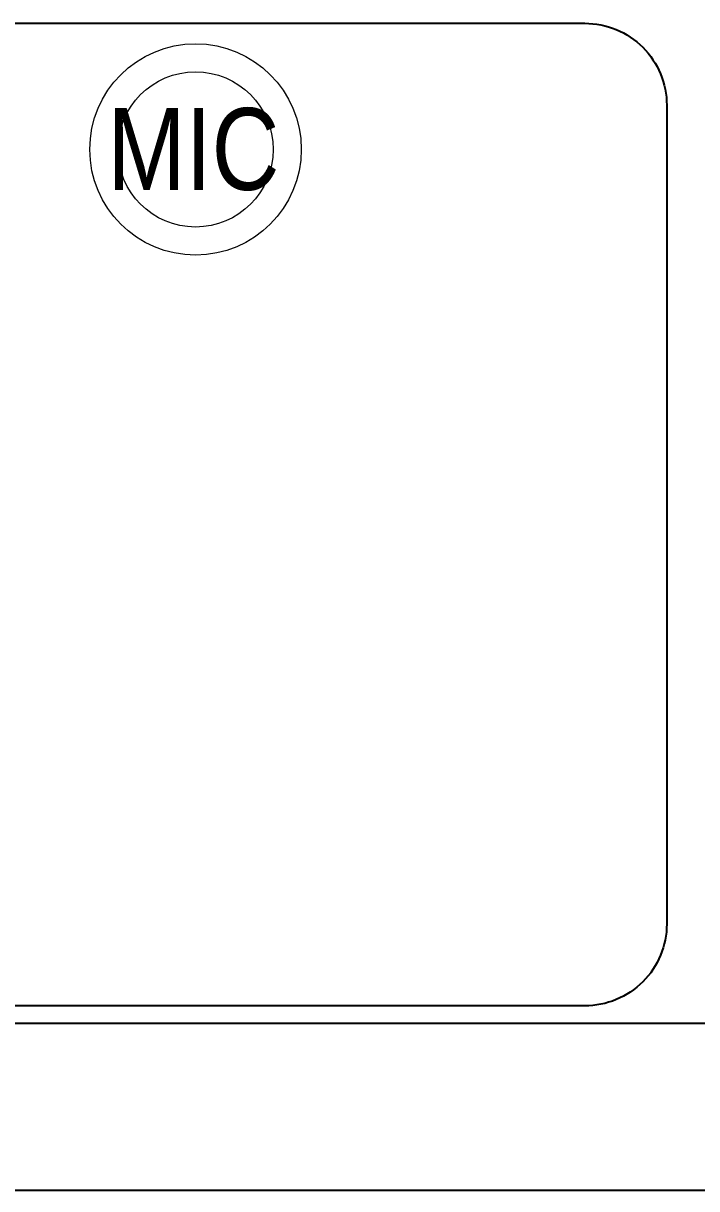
# Model space of a CAD drawing. Header units: millimetres. Extents: x 1837572 to 1844415, y 34323 to 47013.
# Drawn here: x 1840732 to 1841143, y 45181 to 45893 of the extents above; entities that cross this region are included whole.
import ezdxf

# ---------------------------------------------------------------- set-up
doc = ezdxf.new("R2010")
doc.units = ezdxf.units.MM
doc.header["$LTSCALE"] = 40
for name, color, linetype, lineweight in [('LENS-FURNITURE', 13, 'Continuous', 9), ('LENS-PARTITION', 21, 'Continuous', 25), ('LK-EQPMT', 3, 'Continuous', 18)]:
    doc.layers.add(name, color=color, linetype=linetype, lineweight=lineweight)
doc.layers.add('PDF_Geometry', color=7, linetype='Continuous')
doc.styles.get("Standard").update_dxf_attribs({"font": 'Gill Sans MT Condensed Regular.ttf', "height": 100})

# ---------------------------------------------------------------- blocks, each defined once
blk = doc.blocks.new('MOROTISED TABLE-TRIAL SET 950x600')
at = {"layer": 'PDF_Geometry', "lineweight": 25}
blk.add_lwpolyline([(415.5923622683621, 2.18279e-11), (550.0003704861738, 2.18279e-11, 0.4142524001247118), (599.9958994225599, 50.00260162355697), (599.9958994225599, 899.9973678589085, 0.4142518501714829), (550.0003704861738, 950.0000000000218), (50.00260613719, 950.0000000000218, 0.4142929195148918), (4.605390131e-07, 899.9973678589085), (4.605390131e-07, 50.00260162355697, 0.414163635492108), (50.00260613719, 2.18279e-11), (415.5923622683621, 2.18279e-11)], format="xyb", dxfattribs=at)
blk = doc.blocks.new('MIC')
at = {"layer": 'LK-EQPMT', "ltscale": 12}
for radius in [64.54701859105262, 47.40596281792385]:
    blk.add_circle((234.5401449967176, 64.54701859102352), radius, dxfattribs=at)
at = {"layer": 'LK-EQPMT', "ltscale": 12, "insert": (233.2398255821317, 64.46170233917655), "char_height": 50, "attachment_point": 5}
blk.add_mtext_dynamic_manual_height_columns('MIC', width=466.4796511627907, gutter_width=12.5, heights=[0], dxfattribs=at)

msp = doc.modelspace()

# ---------------------------------------------------------------- linework, layer by layer
at = {"layer": 'LENS-PARTITION'}
msp.add_lwpolyline([(1839872.399562282, 45282.58438128457), (1841915.399562283, 45282.58438128457), (1841915.399562283, 45180.31929631457), (1839872.399562282, 45180.31929631457)], close=True, dxfattribs=at)

# ---------------------------------------------------------------- block references
msp.add_blockref('MIC', (1840602.56122015, 45751.54815163872))
at = {"layer": 'LENS-FURNITURE', "xscale": -1, "rotation": 270}
msp.add_blockref('MOROTISED TABLE-TRIAL SET 950x600', (1840174.804133941, 45293.11414131186), dxfattribs=at)

doc.saveas('drawing.dxf')
